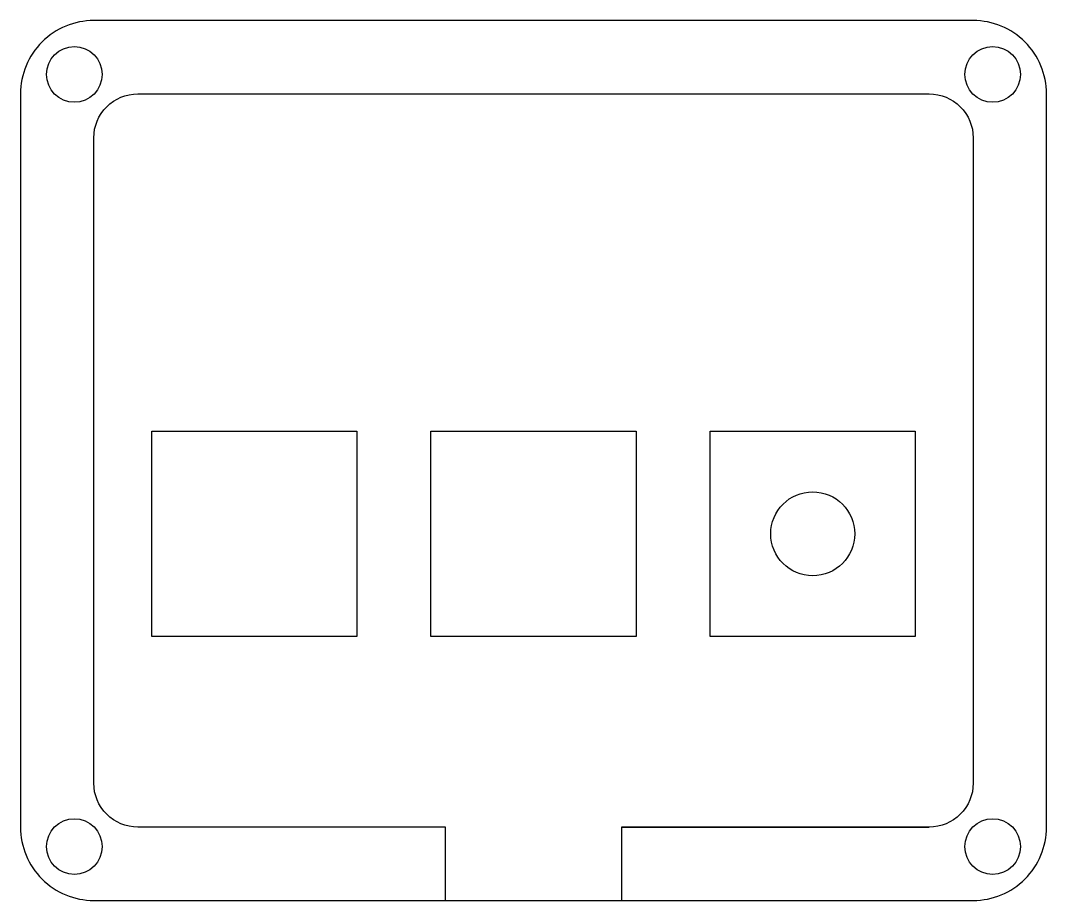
# Model space of a CAD drawing. Header units: millimetres. Extents: x -35 to 35, y -25 to 35.
import ezdxf

# ---------------------------------------------------------------- set-up
doc = ezdxf.new("R2010")
doc.units = ezdxf.units.MM
doc.layers.get('0').update_dxf_attribs({"linetype": 'CONTINUOUS'})

msp = doc.modelspace()

# ---------------------------------------------------------------- linework, layer by layer
msp.add_line((6, -20), (27, -20))
for points in [[(6, -20), (6, -25), (30, -25, 0.414214), (35, -20), (35, 30, 0.414214), (30, 35), (-30, 35, 0.414214), (-35, 30), (-35, -20, 0.414214), (-30, -25), (-6, -25), (-6, -20), (-27, -20, -0.414214), (-30, -17), (-30, 27, -0.414214), (-27, 30), (27, 30, -0.414214), (30, 27), (30, -17, -0.414214), (27, -20)], [(-30, 35, 0.414214), (-35, 30), (-35, -20, 0.414214), (-30, -25), (30, -25, 0.414214), (35, -20), (35, 30, 0.414214), (30, 35)]]:
    msp.add_lwpolyline(points, format="xyb", close=True)
for points in [[(-26.05, 7), (-12.05, 7), (-12.05, -7), (-26.05, -7)], [(-7, -7), (-7, 7), (7, 7), (7, -7)], [(26.05, -7), (12.05, -7), (12.05, 7), (26.05, 7)]]:
    msp.add_lwpolyline(points, close=True)
for centre, radius in [((-31.328, 31.328), 1.9), ((-31.328, 31.328), 1.9), ((31.328, 31.328), 1.9), ((31.328, 31.328), 1.9), ((19.05, 0), 2.864), ((-31.328, -21.328), 1.9), ((-31.328, -21.328), 1.9), ((31.328, -21.328), 1.9), ((31.328, -21.328), 1.9)]:
    msp.add_circle(centre, radius)

doc.saveas('drawing.dxf')
